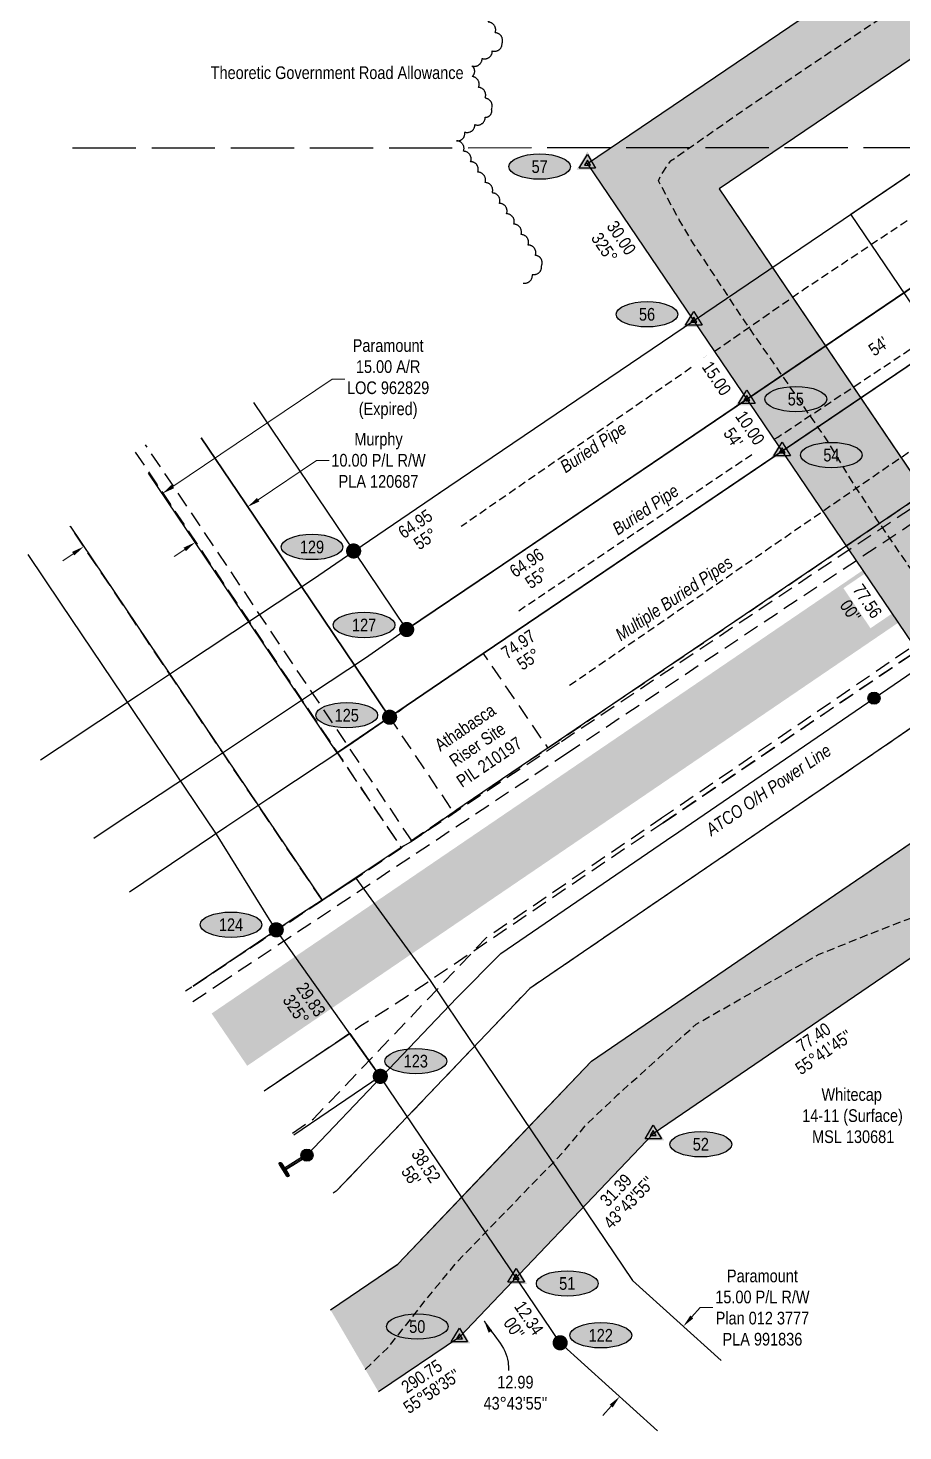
# Model space of a CAD drawing. Extents: x 502021 to 516972, y 6026865 to 6037901.
# Drawn here: x 505280 to 505972, y 6034222 to 6035330 of the extents above; entities that cross this region are included whole.
import ezdxf
from ezdxf.enums import TextEntityAlignment as Align

# ---------------------------------------------------------------- set-up
doc = ezdxf.new("R2010")
doc.units = 0
doc.header["$LTSCALE"] = 5
doc.header["$PDSIZE"] = 0.5
for name, pattern in [('0', [1, 1, 0]), ('foc-ACCESSROAD', [3.75, 2.5, -1.25]), ('foc-FLOWLINE', [3.75, 2.5, -1.25]), ('foc-UNSURVEYED', [12.5, 10, -2.5]), ('UG_PIPE', [1.875, 1.25, -0.625])]:
    doc.linetypes.add(name, pattern=pattern)
doc.layers.get('Defpoints').update_dxf_attribs({"color": 9})
for name, color, linetype in [('AS-PIPE-UG', 44, 'UG_PIPE'), ('AS-PIPE-UG-T', 44, 'Continuous'), ('AS-POWER', 104, 'foc-POWER'), ('AS-POWER-EXISTING-ANC', 72, 'Continuous'), ('AS-POWER-EXISTING-PP', 72, 'Continuous'), ('AS-ROADS', 254, 'Continuous'), ('C-AR', 13, 'foc-ACCESSROAD'), ('C-RW', 13, 'Continuous'), ('C-WS', 13, 'foc-ACCESSROAD'), ('F-AR', 190, 'foc-ACCESSROAD'), ('F-EZE', 190, 'foc-FLOWLINE'), ('F-RW', 190, 'Continuous'), ('F-WS', 190, 'foc-ACCESSROAD'), ('L-BD', 7, 'Continuous'), ('L-MON', 1, 'Continuous'), ('L-ROAD-T', 7, 'Continuous'), ('L-USEC', 7, 'foc-UNSURVEYED'), ('P-ELEVATION', 7, 'Continuous'), ('P-PROPOSED', 10, 'Continuous'), ('P-PROPOSED-H', 21, 'Continuous'), ('P-STATION', 7, 'Continuous'), ('T-BUSH', 110, '0')]:
    doc.layers.add(name, color=color, linetype=linetype)
for name, color, linetype, lineweight in [('C-WS-T', 13, 'Continuous', 9), ('F-AR-T', 190, 'Continuous', 9), ('F-RW-T', 190, 'Continuous', 9)]:
    doc.layers.add(name, color=color, linetype=linetype, lineweight=lineweight)
doc.layers.add('P-POWER BUFFER-T', color=7, linetype='Continuous', true_color=0x007000)
doc.styles.add('80CG', font='ARIALN.TTF', dxfattribs={"height": 10})
doc.styles.add('80L', font='ARIALN.TTF', dxfattribs={"height": 10})
doc.styles.add('foc-LtypeFont', font='ARIALN.TTF', dxfattribs={"height": 7.35})
doc.linetypes.add('foc-POWER', pattern='A,6,-1,["P",foc-LtypeFont,S=0.2,R=0,X=-0.625,Y=-0.75],-1.24,4', length=12.24)
doc.dimstyles.new('Compass 5 000', dxfattribs={"dimscale": 5, "dimtxt": 9, "dimasz": 2, "dimexe": 0.2, "dimexo": 0.0625, "dimgap": 0.5, "dimtad": 0, "dimtih": 1, "dimtoh": 1, "dimzin": 0, "dimdsep": 46, "dimtxsty": '80CG', "dimcen": 0.1, "dimse1": 1, "dimse2": 1, "dimclrd": 256, "dimclrt": 256, "dimaunit": 1, "dimadec": 4, "dimazin": 0, "dimtfac": 0.06, "dimtofl": 0, "dimtmove": 0, "dimatfit": 1, "dimfxl": 0.2, "dimtolj": 1, "dimtzin": 0, "dimlwd": -1, "dimarcsym": 0})

# ---------------------------------------------------------------- blocks, each defined once
blk = doc.blocks.new('*D567')
at = {"layer": 'Defpoints', "color": 0, "linetype": 'Continuous', "transparency": 16777216}
for p in [(505386.4, 6034962.7), (505423.9, 6034907.2), (505361.7, 6034865.3)]:
    blk.add_point(p, dxfattribs=at)
at = {"layer": 'F-AR-T', "transparency": 16777216}
for p, q in [((505394.7, 6034968.3), (505520.5, 6035053.1)), ((505520.5, 6035053.1), (505530.5, 6035053.1)), ((505316, 6034915.2), (505307.7, 6034909.6))]:
    blk.add_line(p, q, dxfattribs=at)
at = {"layer": 'F-AR-T', "linetype": 'Continuous', "transparency": 16777216}
for points in [[(505393.8, 6034969.7), (505395.7, 6034966.9), (505386.4, 6034962.7)], [(505315.1, 6034916.6), (505316.9, 6034913.8), (505324.3, 6034920.8)]]:
    blk.add_solid(points, dxfattribs=at)
at = {"layer": 'F-AR-T', "linetype": 'Continuous', "transparency": 16777216, "insert": (505564.8, 6035053.1), "char_height": 10, "attachment_point": 5, "style": '80CG'}
blk.add_mtext('\\A1;Paramount\\P15.00 A/R\\PLOC 962829\\P(Expired)', dxfattribs=at)
blk = doc.blocks.new('*D723')
at = {"layer": 'Defpoints', "color": 0, "linetype": 'Continuous', "transparency": 16777216}
for p in [(505453.8, 6034952.2), (505465.3, 6034935.2), (505423.9, 6034907.2)]:
    blk.add_point(p, dxfattribs=at)
at = {"layer": 'F-RW-T', "transparency": 16777216}
for p, q in [((505462.1, 6034957.8), (505508.2, 6034988.9)), ((505508.2, 6034988.9), (505518.2, 6034988.9)), ((505404.1, 6034918.6), (505395.8, 6034913))]:
    blk.add_line(p, q, dxfattribs=at)
at = {"layer": 'F-RW-T', "linetype": 'Continuous', "transparency": 16777216}
for points in [[(505461.2, 6034959.2), (505463, 6034956.4), (505453.8, 6034952.2)], [(505403.2, 6034920), (505405, 6034917.2), (505412.4, 6034924.2)]]:
    blk.add_solid(points, dxfattribs=at)
at = {"layer": 'F-RW-T', "linetype": 'Continuous', "transparency": 16777216, "insert": (505557.2, 6034988.9), "char_height": 10, "attachment_point": 5, "style": '80CG', "bg_fill": 3, "box_fill_scale": 1.1, "bg_fill_color": 256, "bg_fill_true_color": 13158600, "bg_fill_transparency": 0}
blk.add_mtext('\\A1;Murphy\\P10.00 P/L R/W\\PPLA 120687', dxfattribs=at)
blk = doc.blocks.new('LABEL_ROAD_THEORETIC')
at = {"layer": 'L-ROAD-T', "style": '80L'}
blk.add_text('Theoretic Government Road Allowance', height=10, dxfattribs=at).set_placement((0, 0), align=Align.MIDDLE_CENTER)
blk = doc.blocks.new('*U442')
h = blk.add_hatch(color=255)
h.dxf.hatch_style = 1
edge = h.paths.add_edge_path()
edge.add_arc((3.61, 2.29), 0.2, -57.642, 122.358, ccw=False)
edge.add_line((3.72, 2.12), (0.28, -0.06))
edge.add_line((0.28, -0.06), (0.06, 0.28))
edge.add_line((0.06, 0.28), (3.5, 2.46))
h = blk.add_hatch(color=255)
h.dxf.hatch_style = 1
edge = h.paths.add_edge_path()
edge.add_arc((-0.59, 0.93), 0.2, 32.358, 212.358, ccw=False)
edge.add_line((-0.42, 1.04), (0.28, -0.06))
edge.add_line((0.28, -0.06), (0.76, -0.82))
edge.add_arc((0.59, -0.93), 0.2, -147.642, 32.358, ccw=False)
edge.add_line((0.42, -1.04), (-0.76, 0.82))
at = {"color": 72, "const_width": 0.1, "flags": 128}
for points in [[(3.61, 2.29), (0, 0)], [(-0.59, 0.93), (0.59, -0.93)]]:
    blk.add_lwpolyline(points, dxfattribs=at)
at = {"color": 255, "flags": 128}
blk.add_lwpolyline([(3.5, 2.46, -1), (3.72, 2.12), (0.28, -0.06), (0.06, 0.28)], format="xyb", close=True, dxfattribs=at)
at = {"color": 255}
blk.add_lwpolyline([(-0.76, 0.82, -1), (-0.42, 1.04), (0.28, -0.06), (0.76, -0.82, -1), (0.42, -1.04)], format="xyb", close=True, dxfattribs=at)
blk = doc.blocks.new('POWERPOLE')
h = blk.add_hatch(color=255)
edge = h.paths.add_edge_path()
edge.add_arc((0, 0), 0.96, 0, 360)
at = {"linetype": 'Continuous'}
for p, q in [((0.68, -0.68), (-0.68, 0.68)), ((-0.68, -0.68), (0.68, 0.68))]:
    blk.add_line(p, q, dxfattribs=at)
blk.add_circle((0, 0), 0.96, dxfattribs=at)
blk = doc.blocks.new('fdia')
at = {"color": 255, "const_width": 1}
blk.add_lwpolyline([(-0.5, 0, 1), (0.5, 0, 1)], format="xyb", close=True, dxfattribs=at)
blk = doc.blocks.new('Fdiaa')
blk.add_blockref('fdia', (0, 0))
blk = doc.blocks.new('fdib')
at = {"color": 1, "const_width": 1.6}
blk.add_lwpolyline([(-0.4, 0, 1), (0.4, 0, 1)], format="xyb", close=True, dxfattribs=at)
at = {"color": 1}
blk.add_circle((0, 0), 0.8, dxfattribs=at)
blk = doc.blocks.new('Fdibb')
blk.add_blockref('fdib', (0, 0))
blk = doc.blocks.new('fdicc')
for name in ['Fdibb', 'Fdiaa']:
    blk.add_blockref(name, (0, 0))
blk = doc.blocks.new('FDI')
blk.add_blockref('fdicc', (0, 0))
blk = doc.blocks.new('TRIA')
blk.add_hatch(color=255).paths.add_polyline_path([(-0.04, 1.52), (-1.47, -0.87), (1.39, -0.87)])
blk = doc.blocks.new('Hybrid_EC')
at = {"color": 251}
for points in [[(-1.3, -0.74), (0, 1.42), (1.3, -0.74)], [(0.47, -0.26), (0, 0.53), (-0.47, -0.26)]]:
    blk.add_lwpolyline(points, close=True, dxfattribs=at)
at = {"layer": 'Defpoints'}
blk.add_circle((0, 0), 0.05, dxfattribs=at)
at = {"xscale": 1.2, "yscale": 1.2, "zscale": 1.2}
blk.add_blockref('TRIA', (0.05, 0.06), dxfattribs=at)
blk = doc.blocks.new('*D937')
at = {"layer": 'Defpoints', "color": 0, "linetype": 'Continuous', "transparency": 16777216}
for p in [(505798, 6034304.9), (505801.3, 6034302), (505751, 6034246.4)]:
    blk.add_point(p, dxfattribs=at)
at = {"layer": 'F-RW-T', "transparency": 16777216}
for p, q in [((505804.7, 6034312.3), (505811.4, 6034319.7)), ((505811.4, 6034319.7), (505821.4, 6034319.7)), ((505741, 6034242), (505734.3, 6034234.5))]:
    blk.add_line(p, q, dxfattribs=at)
at = {"layer": 'F-RW-T', "linetype": 'Continuous', "transparency": 16777216}
for points in [[(505803.5, 6034313.4), (505805.9, 6034311.2), (505798, 6034304.9)], [(505739.8, 6034243.1), (505742.2, 6034240.8), (505747.7, 6034249.4)]]:
    blk.add_solid(points, dxfattribs=at)
at = {"layer": 'F-RW-T', "linetype": 'Continuous', "transparency": 16777216, "insert": (505860.5, 6034319.7), "char_height": 10, "attachment_point": 5, "style": '80CG'}
blk.add_mtext('\\A1;Paramount\\P15.00 P/L R/W\\PPlan 012 3777\\PPLA 991836', dxfattribs=at)
blk = doc.blocks.new('Hybrd Num')
at = {"layer": 'P-ELEVATION'}
h = blk.add_hatch(color=111, dxfattribs=at)
h.dxf.hatch_style = 1
edge = h.paths.add_edge_path()
edge.add_ellipse((0, 0), major_axis=(-24.4, 0), ratio=0.410256, start_angle=0, end_angle=360)
at = {"layer": 'P-ELEVATION', "color": 7, "flags": 128}
blk.add_lwpolyline([(0, 0, 12.5, 0, 0), (-12.4, -6.4, 0, 0, 0)], format="xyseb", dxfattribs=at)
at = {"layer": 'P-ELEVATION', "color": 7}
blk.add_ellipse((0, 0), major_axis=(-24.4, 0), ratio=0.410256, dxfattribs=at)
at = {"color": 0, "style": '80L'}
blk.add_attdef('NUMBER', text='', height=10, dxfattribs=at).set_placement((0, 0), align=Align.MIDDLE_CENTER)
at = {"style": '80L', "flags": 1}
blk.add_attdef('ID', text='', height=10, dxfattribs=at).set_placement((-0.6, -4), align=Align.MIDDLE_CENTER)

msp = doc.modelspace()

# ---------------------------------------------------------------- hatches: boundary and pattern name
at = {"layer": 'P-PROPOSED-H'}
h = msp.add_hatch(color=256, dxfattribs=at)
h.dxf.hatch_style = 1
h.paths.add_polyline_path([(505519.22, 6034318.044), (505572.438, 6034353.992), (505725.458, 6034514.304), (505851.916, 6034600.629), (506051.645, 6034736.973), (505722.217, 6035223.397), (506622.662, 6035833.217), (506747.725, 6036509.985), (506569.35, 6036769.434), (506405.425, 6036910.929), (506235.692, 6037157.807), (506622.755, 6037423.925), (506665.224, 6037362.155), (506339.93, 6037138.505), (506461.72, 6036961.36), (506625.646, 6036819.865), (506827.077, 6036526.88), (506690.673, 6035788.744), (505826.318, 6035203.365), (506155.591, 6034717.169), (505894.179, 6034538.718), (505774.235, 6034456.84), (505621.087, 6034296.395), (505557.145, 6034253.202)])

# ---------------------------------------------------------------- linework, layer by layer
at = {"layer": 'AS-PIPE-UG', "flags": 128}
for points in [[(505546.775, 6034270.932), (505565.054, 6034288.589), (505587.169, 6034316.309), (505595.679, 6034327.279), (505619.509, 6034356.059), (505646.059, 6034383.579), (505703.654, 6034442.969), (505720.784, 6034463.639), (505746.404, 6034487.969), (505808.229, 6034543.629), (505905.209, 6034598.784), (505943.324, 6034614.059), (505980.254, 6034628.394), (506007.444, 6034640.054), (506037.094, 6034650.789), (506082.844, 6034675.934), (506098.404, 6034688.109), (506103.674, 6034696.379), (506104.134, 6034702.099), (506104.984, 6034711.409), (506079.114, 6034753.714), (506039.414, 6034811.899), (505993.564, 6034880.294), (505950.874, 6034942.324), (505932.459, 6034970.369), (505911.839, 6035004.449), (505846.774, 6035098.424), (505806.179, 6035159.819), (505794.804, 6035178.779), (505778.339, 6035209.749), (505780.149, 6035213.809), (505787.779, 6035225.259), (505788.014, 6035225.374), (505845.979, 6035265.849), (505932.494, 6035323.794), (506116.784, 6035447.589), (506359.934, 6035614.359), (506394.959, 6035638.654), (506430.954, 6035663.139), (506466.164, 6035687.749), (506518.109, 6035722.454), (506612.474, 6035789.404), (506623.724, 6035797.144), (506634.879, 6035804.964), (506648.054, 6035816.029), (506656.684, 6035840.959), (506664.304, 6035883.599), (506681.564, 6035980.424), (506724.629, 6036209.834), (506747.189, 6036326.619), (506762.709, 6036414.184), (506769.559, 6036451.399), (506776.824, 6036486.199), (506778.239, 6036502.959), (506777.924, 6036519.069), (506772.114, 6036531.454), (506748.699, 6036565.109), (506719.164, 6036607.779), (506434.614, 6036931.644), (506399.704, 6036962.594), (506371.934, 6036988.374), (506353.104, 6037009.104), (506343.434, 6037025.444), (506335.409, 6037036.224), (506332.264, 6037054.129), (506333.574, 6037061.789), (506355.034, 6037079.844), (506392.384, 6037107.689), (506471.794, 6037152.169), (506549.199, 6037198.029), (506584.709, 6037219.089), (506638.754, 6037251.524), (506712.359, 6037300.859), (506759.549, 6037333.764), (506774.894, 6037345.184), (506829.609, 6037381.974), (506847.239, 6037394.504)], [(506433.544, 6035487.261), (506362.999, 6035440.376), (506304.914, 6035402.131), (506231.829, 6035352.196), (506153.954, 6035299.476), (506071.914, 6035244.001), (505970.804, 6035175.386), (505894.069, 6035124.266), (505833.514, 6035082.331), (505622.517, 6034936.675)], [(505708.154, 6034811.225), (505961.144, 6034985.221), (506036.009, 6035035.771), (506127.484, 6035097.941), (506205.574, 6035150.116), (506294.459, 6035209.636), (506371.404, 6035261.636), (506449.084, 6035314.391)], [(505667.929, 6034870.152), (505872.554, 6035007.226), (506003.029, 6035093.696), (506205.224, 6035232.821)]]:
    msp.add_lwpolyline(points, dxfattribs=at)
at = {"layer": 'AS-POWER', "flags": 128}
for points in [[(505789.435, 6034692.157), (505948.669, 6034801.121), (506388.799, 6035101.836), (506830.819, 6035404.386), (507267.984, 6035703.306)], [(505500.689, 6034440.161), (505619.054, 6034564.256), (505653.789, 6034599.336), (505789.772, 6034692.388)]]:
    msp.add_lwpolyline(points, dxfattribs=at)
at = {"layer": 'AS-ROADS', "const_width": 49.974, "flags": 128}
for points in [[(505753.371, 6034744.987), (506356.414, 6035155.306), (507238.709, 6035751.816)], [(505439.41, 6034531.364), (505753.904, 6034745.35)]]:
    msp.add_lwpolyline(points, dxfattribs=at)
at = {"layer": 'C-AR'}
for points in [[(507469.171, 6035967.59), (507351.467, 6035887.982), (507039.969, 6035677.257), (506055.421, 6035002.315), (505700.305, 6034765.783), (505583.745, 6034688.144), (505373.196, 6035001.139)], [(505410.614, 6034561.427), (505430.809, 6034575.024), (505705.838, 6034757.46), (506061.017, 6034994.034), (507045.595, 6035668.996), (507357.067, 6035879.703), (507474.741, 6035959.291)], [(505364.959, 6034995.439), (505575.452, 6034682.565), (505425.255, 6034583.334), (505404.757, 6034569.533)]]:
    msp.add_lwpolyline(points, dxfattribs=at)
at = {"layer": 'C-RW', "flags": 128}
msp.add_lwpolyline([(505851.916, 6034600.629), (506175.467, 6034821.499), (505930.418, 6035183.333), (506758.684, 6035744.271), (506906.429, 6036543.776), (506681.95, 6036870.283), (506517.836, 6037012.053), (506444.369, 6037118.91), (506707.878, 6037300.077), (506665.41, 6037361.847), (506340.131, 6037138.212), (506461.72, 6036961.36), (506625.646, 6036819.865), (506827.077, 6036526.88), (506690.673, 6035788.744), (505826.318, 6035203.365), (506071.522, 6034841.302), (505809.653, 6034662.54), (505676.681, 6034571.767), (505579.963, 6034470.441), (505523.788, 6034411.59), (505521.404, 6034409.979)], dxfattribs=at)
at = {"layer": 'C-RW', "color": 3, "flags": 128}
msp.add_lwpolyline([(505563.363, 6034347.862), (505572.438, 6034353.992), (505634.186, 6034418.683), (505725.458, 6034514.304), (505851.916, 6034600.629)], dxfattribs=at)
at = {"layer": 'C-WS', "flags": 128}
msp.add_lwpolyline([(505782.22, 6034702.726), (506106.961, 6034922.654), (506106.961, 6034922.654), (506345.006, 6034571.163)], dxfattribs=at)
at = {"layer": 'F-AR', "flags": 128}
for points in [[(505725.869, 6034785.274), (506052.973, 6035006.803), (506212.023, 6035114.518), (506417.81, 6035253.887), (507040.096, 6035675.325), (507040.096, 6035675.325), (507067.646, 6035693.983), (507173.046, 6035765.365), (507234.053, 6035806.682), (507261.061, 6035824.973), (507351.455, 6035887.971), (507458.627, 6035960.455)], [(507515.388, 6035876.531), (507450.577, 6035832.61), (507320.667, 6035744.629), (505782.22, 6034702.726)], [(505375.599, 6034978.783), (505398.134, 6034945.367), (505448.614, 6034870.513), (505493.26, 6034804.31), (505527.852, 6034753.016), (505575.001, 6034683.1), (505539.58, 6034658.654), (505512.631, 6034641.517), (505459.218, 6034720.72), (505435.419, 6034756.011), (505400.835, 6034807.293), (505338.15, 6034900.245), (505313.45, 6034936.872)], [(505410.858, 6034573.633), (505425.245, 6034583.319), (505487.471, 6034625.217), (505512.631, 6034641.517), (505575.001, 6034683.1), (505624.749, 6034716.791), (505699.285, 6034767.27), (505726.553, 6034785.737)], [(505782.598, 6034702.982), (505568.98, 6034558.311), (505543.333, 6034542.253), (505510.231, 6034519.963), (505481.1, 6034500.348), (505466.845, 6034490.75)]]:
    msp.add_lwpolyline(points, dxfattribs=at)
at = {"layer": 'F-EZE', "flags": 128}
for points in [[(505780.017, 6034705.953), (506556.325, 6035236.523), (507207.356, 6035680.203), (507199.975, 6035779.327), (507199.536, 6035785.227), (507191.779, 6035889.405), (507189.661, 6035917.862), (507184.663, 6035985.001), (507186.498, 6035994.716), (507307.972, 6036638.24), (507325.592, 6036659.081), (507344.617, 6036681.585), (507350.82, 6036688.923), (507421.753, 6036740.675)], [(507439.298, 6036716.358), (507371.397, 6036666.818), (507335.972, 6036624.913), (507215.981, 6035989.269), (507214.856, 6035983.302), (507220.147, 6035912.23), (507228.16, 6035804.586), (507228.594, 6035798.764), (507235.933, 6035700.215), (507311.055, 6035751.467), (507316.659, 6035743.255), (507319.269, 6035739.432), (507340.454, 6035708.613), (507232.95, 6035634.141), (505809.882, 6034662.696), (505676.68, 6034571.767), (505523.788, 6034411.59), (505523.788, 6034411.59), (505521.404, 6034409.979)], [(505489.235, 6034457.602), (505505.938, 6034468.885), (505568.426, 6034534.35), (505642.536, 6034611.991), (505642.536, 6034611.991), (505780.406, 6034706.219)]]:
    msp.add_lwpolyline(points, dxfattribs=at)
at = {"layer": 'F-RW'}
for points in [[(506503.826, 6037596.459), (507134.671, 6036678.856), (506959.548, 6035731.198), (506959.548, 6035731.198), (506872.036, 6035670.148), (505674.851, 6034860.011)], [(505647.993, 6034901.736), (506826.695, 6035699.797), (506914.246, 6035761.057), (507065.119, 6036577.621), (506703.477, 6037103.777), (506409.201, 6037531.499)], [(505604.715, 6034962.753), (506758.684, 6035744.271), (506906.429, 6036543.776), (506682.044, 6036870.091), (506900.264, 6037019.976), (506942.704, 6036958.186), (506848.237, 6036893.313), (506786.325, 6036850.773), (506985.839, 6036560.691), (506826.695, 6035699.797), (506324.304, 6035359.961), (505646.881, 6034900.983)], [(505674.848, 6034860.015), (506352.189, 6035318.486), (506872.036, 6035670.148), (506959.548, 6035731.198), (506959.548, 6035731.198), (507134.671, 6036678.856), (507206.859, 6036574.006), (507040.784, 6035675.792), (506417.81, 6035253.887), (506417.81, 6035253.887), (505725.869, 6034785.274)], [(505458.464, 6035034.666), (505537.609, 6034917.306), (505579.434, 6034855.286), (505647.993, 6034901.736)], [(505417.031, 6035006.725), (505451.729, 6034955.273), (505565.994, 6034786.081), (505524.572, 6034757.878), (505375.599, 6034978.783)], [(505675.811, 6034860.66), (505639.939, 6034836.386), (505565.994, 6034786.081), (505565.994, 6034786.081), (505451.729, 6034955.273), (505417.031, 6035006.725)], [(505290.157, 6034752.321), (505304.959, 6034762.148), (505367.504, 6034803.669), (505400.772, 6034825.758), (505463.266, 6034867.251), (505504.918, 6034894.911), (505537.609, 6034917.306), (505606.055, 6034963.66)], [(505313.45, 6034936.872), (505340.049, 6034897.429), (505462.424, 6034715.967), (505512.631, 6034641.517), (505539.378, 6034658.821), (505598.017, 6034577.976), (505620.74, 6034544.322), (505620.74, 6034544.322), (505757.868, 6034341.223), (505827.896, 6034277.842)], [(505777.627, 6034222.301), (505700.709, 6034291.921), (505558.614, 6034502.376), (505558.614, 6034502.376), (505558.614, 6034502.376), (505558.614, 6034502.376), (505476.416, 6034618.081), (505471.004, 6034626.169), (505429.278, 6034693.614), (505306.122, 6034876.235), (505280.304, 6034914.519)], [(505647.993, 6034901.736), (505579.434, 6034855.286), (505546.794, 6034832.666), (505505.138, 6034805.003), (505442.641, 6034763.509), (505409.382, 6034741.427), (505346.829, 6034699.899), (505332.15, 6034690.154)], [(505360.482, 6034648.211), (505437.421, 6034700.012), (505470.555, 6034722.015), (505533.052, 6034763.508), (505565.994, 6034786.081), (505639.939, 6034836.386), (505675.809, 6034860.664)], [(505726.553, 6034785.737), (505699.285, 6034767.27), (505624.749, 6034716.791), (505583.745, 6034688.144), (505575.001, 6034683.1), (505512.631, 6034641.517), (505487.471, 6034625.217), (505425.245, 6034583.319), (505410.858, 6034573.633)], [(505466.786, 6034490.836), (505470.887, 6034493.597), (505500.018, 6034513.212), (505534.507, 6034536.31), (505558.614, 6034502.376), (505517.289, 6034474.281), (505517.289, 6034474.281), (505490.308, 6034456.014)]]:
    msp.add_lwpolyline(points, dxfattribs=at)
at = {"layer": 'F-WS', "flags": 128}
msp.add_lwpolyline([(505690.972, 6034761.64), (505616.436, 6034711.161), (505566.395, 6034785.542), (505577.315, 6034793.808), (505639.894, 6034836.381), (505690.972, 6034761.64)], close=True, dxfattribs=at)
at = {"layer": 'L-USEC'}
msp.add_line((505315.486, 6035235.65), (506191.904, 6035236.289), dxfattribs=at)
at = {"layer": 'P-POWER BUFFER-T', "linetype": 'ByBlock'}
for p, q in [((505948.169, 6034801.121), (505949.169, 6034801.121)), ((505948.669, 6034800.621), (505948.669, 6034801.62))]:
    msp.add_line(p, q, dxfattribs=at)
at = {"layer": 'P-PROPOSED', "flags": 128}
msp.add_lwpolyline([(505519.22, 6034318.044), (505572.438, 6034353.992), (505725.458, 6034514.304), (505851.916, 6034600.629), (506051.645, 6034736.973), (505722.217, 6035223.397), (506622.662, 6035833.217), (506747.725, 6036509.985), (506569.35, 6036769.434), (506405.425, 6036910.929), (506235.692, 6037157.807), (506622.755, 6037423.925), (506665.224, 6037362.155), (506339.93, 6037138.505), (506461.72, 6036961.36), (506625.646, 6036819.865), (506827.077, 6036526.88), (506690.673, 6035788.744), (505826.318, 6035203.365), (506155.591, 6034717.169), (505894.179, 6034538.718), (505774.235, 6034456.84), (505621.087, 6034296.395), (505557.145, 6034253.202)], dxfattribs=at)
at = {"layer": 'T-BUSH', "flags": 128}
msp.add_lwpolyline([(505671.409, 6035128.963, 0.52056705), (505678.703, 6035135.795, 0.52056705), (505685.998, 6035142.628, 0.52056705), (505681.103, 6035150.769, 0.52056705), (505675.425, 6035158.993, 0.52056705), (505669.746, 6035167.218, 0.52056705), (505664.067, 6035175.443, 0.52056705), (505658.388, 6035183.668, 0.52056705), (505652.709, 6035191.892, 0.52056705), (505647.03, 6035200.117, 0.52056705), (505641.352, 6035208.342, 0.52056705), (505635.673, 6035216.566, 0.52056705), (505629.994, 6035224.791, 0.52056705), (505624.315, 6035233.016, 0.52056705), (505618.826, 6035241.339, 0.52056705), (505625.258, 6035248.226, 0.52056705), (505633.371, 6035254.062, 0.52056705), (505641.485, 6035259.898, 0.52056705), (505646.495, 6035266.375, 0.52056705), (505641.355, 6035274.947, 0.52056705), (505636.214, 6035283.518, 0.52056705), (505631.074, 6035292.09, 0.52056705), (505630.987, 6035300.423, 0.52056705), (505639.043, 6035306.338, 0.52056705), (505647.099, 6035312.254, 0.52056705), (505654.79, 6035318.236, 0.52056705), (505649.364, 6035326.63, 0.52056705), (505643.938, 6035335.023, 0.52056705), (505638.512, 6035343.417, 0.52056705), (505633.086, 6035351.81, 0.52056705), (505627.659, 6035360.204, 0.52056705), (505622.233, 6035368.597, 0.52056705), (505616.807, 6035376.991, 0.52056705), (505611.381, 6035385.384, 0.52056705), (505605.955, 6035393.778, 0.52056705), (505600.529, 6035402.171, 0.52056705), (505595.102, 6035410.565, 0.52056705), (505589.676, 6035418.958, 0.52056705), (505584.25, 6035427.352, 0.52056705), (505578.824, 6035435.745, 0.52056705), (505573.398, 6035444.139, 0.52056705), (505567.971, 6035452.532, 0.52056705), (505562.545, 6035460.926, 0.52056705), (505557.119, 6035469.319, 0.52056705), (505551.693, 6035477.713, 0.52056705), (505546.267, 6035486.107, 0.52056705), (505540.841, 6035494.5, 0.52056705), (505535.414, 6035502.894, 0.52056705), (505529.988, 6035511.287, 0.52056705), (505524.562, 6035519.681, 0.52056705), (505519.136, 6035528.074, 0.52056705), (505513.71, 6035536.468, 0.52056705), (505508.283, 6035544.861, 0.52056705), (505502.857, 6035553.255, 0.52056705), (505497.431, 6035561.648, 0.52056705), (505492.005, 6035570.042, 0.52056705), (505486.579, 6035578.435, 0.52056705), (505481.152, 6035586.829, 0.52056705), (505475.726, 6035595.222, 0.52056705), (505470.741, 6035603.795, 0.52056705), (505478.234, 6035609.691, 0.52056705), (505487.005, 6035614.482, 0.52056705), (505495.776, 6035619.274, 0.52056705), (505504.548, 6035624.065, 0.52056705), (505513.319, 6035628.856, 0.52056705), (505522.091, 6035633.648, 0.52056705), (505531.104, 6035636.846, 0.52056705), (505537.073, 6035628.865, 0.52056705), (505542.868, 6035620.722, 0.52056705), (505548.663, 6035612.579, 0.52056705), (505554.458, 6035604.435, 0.52056705), (505560.253, 6035596.292, 0.52056705), (505566.048, 6035588.149, 0.52056705), (505571.843, 6035580.006, 0.52056705), (505577.638, 6035571.862, 0.52056705), (505583.433, 6035563.719, 0.52056705), (505589.228, 6035555.576, 0.52056705), (505595.023, 6035547.433, 0.52056705), (505600.818, 6035539.289, 0.52056705), (505606.613, 6035531.146, 0.52056705), (505612.408, 6035523.003, 0.52056705), (505618.203, 6035514.86, 0.52056705), (505623.998, 6035506.716, 0.52056705), (505629.793, 6035498.573, 0.52056705), (505635.588, 6035490.43, 0.52056705), (505641.383, 6035482.287, 0.52056705), (505647.178, 6035474.143, 0.52056705), (505652.973, 6035466, 0.52056705), (505658.768, 6035457.857, 0.52056705), (505664.563, 6035449.714, 0.52056705), (505670.358, 6035441.57, 0.52056705), (505676.153, 6035433.427, 0.52056705), (505681.948, 6035425.284, 0.52056705), (505687.743, 6035417.141, 0.52056705), (505693.599, 6035409.378, 0.52056705), (505701.666, 6035415.279, 0.52056705), (505709.733, 6035421.18, 0.52056705), (505717.8, 6035427.081, 0.52056705), (505725.866, 6035432.981, 0.52056705), (505733.933, 6035438.882, 0.52056705), (505742, 6035444.783, 0.52056705), (505750.067, 6035450.684, 0.52056705), (505758.134, 6035456.585, 0.52056705), (505766.201, 6035462.486, 0.52056705), (505774.267, 6035468.387, 0.52056705), (505782.334, 6035474.288, 0.52056705), (505790.401, 6035480.189, 0.52056705), (505798.468, 6035486.09, 0.52056705), (505806.535, 6035491.991, 0.52056705), (505814.601, 6035497.892, 0.52056705), (505822.668, 6035503.793, 0.52056705), (505830.735, 6035509.694, 0.52056705), (505838.802, 6035515.595, 0.52056705), (505846.869, 6035521.496, 0.52056705), (505854.936, 6035527.397, 0.52056705), (505863.002, 6035533.297, 0.52056705), (505871.069, 6035539.198, 0.52056705), (505879.136, 6035545.099, 0.52056705), (505887.203, 6035551, 0.52056705), (505895.27, 6035556.901, 0.52056705), (505903.336, 6035562.802, 0.52056705), (505911.403, 6035568.703, 0.52056705), (505919.47, 6035574.604, 0.52056705), (505927.537, 6035580.505, 0.52056705), (505935.604, 6035586.406, 0.52056705), (505943.671, 6035592.307, 0.52056705), (505951.812, 6035598.079, 0.52056705), (505958.801, 6035591.94, 0.52056705), (505964.635, 6035583.825, 0.52056705), (505970.468, 6035575.709, 0.52056705), (505976.302, 6035567.593, 0.52056705), (505982.135, 6035559.478, 0.52056705), (505987.969, 6035551.362, 0.52056705), (505993.803, 6035543.246, 0.52056705), (505999.636, 6035535.131, 0.52056705), (506005.47, 6035527.015, 0.52056705), (506011.963, 6035521.217, 0.52056705), (506021.196, 6035525.046, 0.52056705), (506030.428, 6035528.874, 0.52056705), (506039.661, 6035532.702, 0.52056705), (506048.893, 6035536.531, 0.52056705), (506058.126, 6035540.359, 0.52056705), (506067.358, 6035544.187, 0.52056705), (506076.591, 6035548.015, 0.52056705), (506085.823, 6035551.844, 0.52056705), (506095.056, 6035555.672, 0.52056705), (506104.288, 6035559.5, 0.52056705), (506113.521, 6035563.328, 0.52056705), (506122.753, 6035567.157, 0.52056705), (506131.986, 6035570.985, 0.52056705), (506141.218, 6035574.813, 0.52056705), (506150.451, 6035578.642, 0.52056705), (506159.683, 6035582.47, 0.52056705), (506168.916, 6035586.298, 0.52056705), (506178.258, 6035589.509, 0.52056705), (506184.132, 6035581.639, 0.52056705), (506189.425, 6035573.161, 0.52056705), (506197.28, 6035578.272, 0.52056705), (506205.296, 6035584.241, 0.52056705), (506213.313, 6035590.21, 0.52056705), (506221.33, 6035596.179, 0.52056705), (506229.346, 6035602.148, 0.52056705), (506237.363, 6035608.117, 0.52056705), (506245.38, 6035614.086, 0.52056705), (506253.396, 6035620.055, 0.52056705), (506261.413, 6035626.024, 0.52056705), (506269.43, 6035631.992, 0.52056705), (506277.447, 6035637.961, 0.52056705), (506285.463, 6035643.93, 0.52056705), (506293.48, 6035649.899, 0.52056705), (506301.497, 6035655.868, 0.52056705), (506309.513, 6035661.837, 0.52056705), (506317.53, 6035667.806, 0.52056705), (506325.547, 6035673.775, 0.52056705), (506333.563, 6035679.743, 0.52056705), (506341.58, 6035685.712, 0.52056705), (506349.597, 6035691.681, 0.52056705), (506357.613, 6035697.65, 0.52056705), (506365.63, 6035703.619, 0.52056705), (506373.647, 6035709.588, 0.52056705), (506381.663, 6035715.557, 0.52056705), (506389.68, 6035721.526, 0.52056705), (506397.697, 6035727.494, 0.52056705), (506405.713, 6035733.463, 0.52056705), (506413.73, 6035739.432, 0.52056705), (506421.747, 6035745.401, 0.52056705), (506429.763, 6035751.37, 0.52056705), (506437.78, 6035757.339, 0.52056705), (506445.797, 6035763.308, 0.52056705), (506453.813, 6035769.277, 0.52056705), (506461.83, 6035775.245, 0.52056705), (506469.847, 6035781.214, 0.52056705), (506477.864, 6035787.183, 0.52056705), (506485.88, 6035793.152, 0.52056705), (506493.897, 6035799.121, 0.52056705), (506501.297, 6035805.225, 0.52056705), (506496.503, 6035813.994, 0.52056705), (506491.709, 6035822.764, 0.52056705), (506486.915, 6035831.534, 0.52056705), (506490.938, 6035840.115, 0.52056705), (506496.749, 6035848.246, 0.52056705), (506502.561, 6035856.378, 0.52056705), (506508.372, 6035864.509, 0.52056705), (506514.184, 6035872.641, 0.52056705), (506519.995, 6035880.772, 0.52056705), (506525.807, 6035888.904, 0.52056705), (506531.618, 6035897.035, 0.52056705), (506537.43, 6035905.167, 0.52056705), (506543.241, 6035913.298, 0.52056705), (506549.053, 6035921.43, 0.52056705), (506554.864, 6035929.561, 0.52056705), (506560.676, 6035937.693, 0.52056705), (506566.487, 6035945.824, 0.52056705), (506572.312, 6035953.945, 0.52056705), (506581.482, 6035957.796, 0.52056705), (506590.824, 6035961.348, 0.52056705), (506600.166, 6035964.901, 0.52056705), (506609.509, 6035968.453, 0.52056705), (506618.851, 6035972.005, 0.52056705), (506625.971, 6035977.361, 0.52056705), (506627.524, 6035987.234, 0.52056705), (506629.078, 6035997.107, 0.52056705), (506630.632, 6036006.98, 0.52056705), (506632.185, 6036016.854, 0.52056705), (506633.739, 6036026.727, 0.52056705), (506635.293, 6036036.6, 0.52056705), (506636.846, 6036046.473, 0.52056705), (506638.4, 6036056.347, 0.52056705), (506639.954, 6036066.22, 0.52056705), (506641.507, 6036076.093, 0.52056705), (506643.061, 6036085.966, 0.52056705), (506644.615, 6036095.84, 0.52056705), (506646.168, 6036105.713, 0.52056705), (506647.722, 6036115.586, 0.52056705), (506649.276, 6036125.459, 0.52056705), (506650.829, 6036135.332, 0.52056705), (506652.383, 6036145.206, 0.52056705), (506653.936, 6036155.079, 0.52056705), (506655.49, 6036164.952, 0.52056705), (506657.044, 6036174.825, 0.52056705), (506658.597, 6036184.699, 0.52056705), (506660.151, 6036194.572, 0.52056705), (506661.705, 6036204.445, 0.52056705), (506663.258, 6036214.318, 0.52056705), (506664.812, 6036224.192, 0.52056705), (506666.366, 6036234.065, 0.52056705), (506667.919, 6036243.938, 0.52056705), (506669.473, 6036253.811, 0.52056705), (506671.027, 6036263.685, 0.52056705), (506672.58, 6036273.558, 0.52056705), (506674.134, 6036283.431, 0.52056705), (506669.467, 6036290.737, 0.52056705), (506662.824, 6036297.637, 0.52056705), (506661.45, 6036307.537, 0.52056705), (506660.077, 6036317.436, 0.52056705), (506658.703, 6036327.336, 0.52056705), (506657.329, 6036337.236, 0.52056705), (506655.956, 6036347.136, 0.52056705), (506654.582, 6036357.036, 0.52056705), (506653.208, 6036366.936, 0.52056705), (506651.834, 6036376.836, 0.52056705), (506650.461, 6036386.736, 0.52056705), (506649.087, 6036396.636, 0.52056705), (506647.713, 6036406.535, 0.52056705), (506646.34, 6036416.435, 0.52056705), (506644.966, 6036426.335, 0.52056705), (506643.592, 6036436.235, 0.52056705), (506642.219, 6036446.135, 0.52056705), (506640.845, 6036456.035, 0.52056705), (506639.471, 6036465.935, 0.52056705), (506638.098, 6036475.835, 0.52056705), (506636.724, 6036485.734, 0.52056705), (506635.35, 6036495.634, 0.52056705), (506633.977, 6036505.534, 0.52056705), (506632.603, 6036515.434, 0.52056705), (506631.229, 6036525.334, 0.52056705), (506629.856, 6036535.234, 0.52056705), (506628.482, 6036545.134, 0.52056705), (506627.108, 6036555.034, 0.52056705), (506625.734, 6036564.934, 0.52056705), (506630.864, 6036572.031, 0.52056705), (506639.643, 6036576.809, 0.52056705), (506648.422, 6036581.587, 0.52056705), (506657.2, 6036586.365, 0.52056705), (506651.997, 6036592.622, 0.52056705), (506644.413, 6036599.131, 0.52056705), (506636.829, 6036605.641, 0.52056705), (506629.244, 6036612.15, 0.52056705), (506621.66, 6036618.66, 0.52056705), (506614.076, 6036625.169, 0.52056705), (506606.491, 6036631.679, 0.52056705), (506598.907, 6036638.188, 0.52056705), (506591.323, 6036644.698, 0.52056705), (506583.738, 6036651.207, 0.52056705), (506576.154, 6036657.717, 0.52056705), (506568.57, 6036664.226, 0.52056705), (506560.986, 6036670.735, 0.52056705), (506553.401, 6036677.245, 0.52056705), (506545.817, 6036683.754, 0.52056705), (506538.233, 6036690.264, 0.52056705), (506530.648, 6036696.773, 0.52056705), (506523.064, 6036703.283, 0.52056705), (506515.48, 6036709.792, 0.52056705), (506507.895, 6036716.302, 0.52056705), (506500.311, 6036722.811, 0.52056705), (506492.727, 6036729.321, 0.52056705), (506485.142, 6036735.83, 0.52056705), (506477.558, 6036742.339, 0.52056705), (506469.974, 6036748.849, 0.52056705), (506462.39, 6036755.358, 0.52056705), (506454.805, 6036761.868, 0.52056705), (506447.221, 6036768.377, 0.52056705), (506439.637, 6036774.887, 0.52056705), (506432.052, 6036781.396, 0.52056705), (506424.468, 6036787.906, 0.52056705), (506416.884, 6036794.415, 0.52056705), (506409.299, 6036800.924, 0.52056705), (506401.715, 6036807.434, 0.52056705), (506394.131, 6036813.943, 0.52056705), (506386.546, 6036820.453, 0.52056705), (506379.663, 6036827.596, 0.52056705), (506374.025, 6036835.849, 0.52056705), (506368.387, 6036844.101, 0.52056705), (506362.749, 6036852.354, 0.52056705), (506357.112, 6036860.607, 0.52056705), (506351.474, 6036868.86, 0.52056705), (506345.836, 6036877.113, 0.52056705), (506340.198, 6036885.366, 0.52056705), (506334.561, 6036893.619, 0.52056705), (506328.923, 6036901.872, 0.52056705), (506320.828, 6036903.921, 0.52056705), (506311.067, 6036901.769, 0.52056705), (506301.307, 6036899.616, 0.52056705), (506291.547, 6036897.464, 0.52056705), (506281.787, 6036895.311, 0.52056705), (506272.027, 6036893.158, 0.52056705), (506262.267, 6036891.006, 0.52056705), (506252.506, 6036888.853, 0.52056705), (506242.746, 6036886.7, 0.52056705), (506232.986, 6036884.548, 0.52056705), (506223.226, 6036882.395, 0.52056705), (506213.466, 6036880.243, 0.52056705), (506203.706, 6036878.09, 0.52056705), (506193.945, 6036875.937, 0.52056705), (506184.185, 6036873.785, 0.52056705), (506174.425, 6036871.632, 0.52056705), (506164.665, 6036869.479, 0.52056705), (506154.905, 6036867.327, 0.52056705), (506145.145, 6036865.174, 0.52056705), (506135.384, 6036863.022, 0.52056705), (506125.624, 6036860.869, 0.52056705), (506115.864, 6036858.716, 0.52056705), (506106.104, 6036856.564, 0.52056705), (506096.344, 6036854.411, 0.52056705), (506086.584, 6036852.258, 0.52056705), (506076.823, 6036850.106, 0.52056705), (506067.063, 6036847.953, 0.52056705), (506057.664, 6036848.621, 0.52056705), (506049.14, 6036853.84, 0.52056705), (506040.616, 6036859.059, 0.52056705), (506032.092, 6036864.278, 0.52056705), (506023.568, 6036869.497, 0.52056705), (506015.045, 6036874.717, 0.52056705), (506006.521, 6036879.936, 0.52056705), (505997.997, 6036885.155, 0.52056705), (505988.843, 6036885.276, 0.52056705), (505979.304, 6036882.29, 0.52056705), (505969.766, 6036879.305, 0.52056705), (505960.227, 6036876.319, 0.52056705), (505950.689, 6036873.334, 0.52056705), (505941.151, 6036870.349, 0.52056705), (505931.612, 6036867.363, 0.52056705), (505922.074, 6036864.378, 0.52056705), (505912.535, 6036861.392, 0.52056705), (505902.997, 6036858.407, 0.52056705), (505893.458, 6036855.421, 0.52056705), (505883.92, 6036852.436, 0.52056705), (505874.382, 6036849.45, 0.52056705), (505864.843, 6036846.465, 0.52056705), (505855.305, 6036843.48, 0.52056705), (505845.766, 6036840.494, 0.52056705), (505836.228, 6036837.509, 0.52056705), (505826.689, 6036834.523, 0.52056705), (505817.151, 6036831.538, 0.52056705), (505807.612, 6036828.552, 0.52056705), (505797.89, 6036826.281, 0.52056705), (505788.094, 6036824.299, 0.52056705), (505778.298, 6036822.317, 0.52056705), (505768.501, 6036820.336, 0.52056705), (505758.705, 6036818.354, 0.52056705), (505750.054, 6036819.918, 0.52056705), (505745.713, 6036828.921, 0.52056705), (505741.372, 6036837.923, 0.52056705), (505743.268, 6036845.776, 0.52056705), (505752.086, 6036850.481, 0.52056705), (505760.905, 6036855.185, 0.52056705), (505769.723, 6036859.89, 0.52056705), (505778.541, 6036864.594, 0.52056705), (505787.359, 6036869.299, 0.52056705), (505796.178, 6036874.004, 0.52056705), (505804.996, 6036878.708, 0.52056705), (505813.814, 6036883.413, 0.52056705), (505822.633, 6036888.117, 0.52056705), (505831.451, 6036892.822, 0.52056705), (505840.269, 6036897.526, 0.52056705), (505849.087, 6036902.231, 0.52056705), (505857.906, 6036906.935, 0.52056705), (505866.724, 6036911.64, 0.52056705), (505875.542, 6036916.344, 0.52056705), (505884.36, 6036921.049, 0.52056705), (505893.179, 6036925.754, 0.52056705), (505901.997, 6036930.458, 0.52056705), (505910.815, 6036935.163, 0.52056705), (505919.634, 6036939.867, 0.52056705), (505928.452, 6036944.572, 0.52056705), (505937.27, 6036949.276, 0.52056705), (505945.9, 6036954.286, 0.52056705), (505954.055, 6036960.065, 0.52056705), (505962.209, 6036965.844, 0.52056705), (505970.364, 6036971.623, 0.52056705), (505978.519, 6036977.402, 0.52056705), (505986.673, 6036983.181, 0.52056705), (505994.828, 6036988.96, 0.52056705), (506002.983, 6036994.739, 0.52056705), (506011.137, 6037000.518, 0.52056705), (506019.292, 6037006.296, 0.52056705), (506027.446, 6037012.075, 0.52056705), (506035.601, 6037017.854, 0.52056705), (506043.756, 6037023.633, 0.52056705), (506051.91, 6037029.412, 0.52056705), (506060.065, 6037035.191, 0.52056705), (506068.22, 6037040.97, 0.52056705), (506076.374, 6037046.749, 0.52056705), (506084.529, 6037052.528, 0.52056705), (506092.684, 6037058.307, 0.52056705), (506100.838, 6037064.086, 0.52056705), (506108.993, 6037069.865, 0.52056705), (506117.148, 6037075.644, 0.52056705), (506125.302, 6037081.423, 0.52056705), (506133.457, 6037087.202, 0.52056705), (506141.612, 6037092.981, 0.52056705), (506149.766, 6037098.76, 0.52056705), (506157.921, 6037104.539, 0.52056705), (506166.075, 6037110.318, 0.52056705), (506169.054, 6037117.426, 0.52056705), (506164.694, 6037126.419, 0.52056705), (506160.334, 6037135.413, 0.52056705), (506155.973, 6037144.406, 0.52056705), (506151.613, 6037153.4, 0.52056705), (506147.252, 6037162.393, 0.52056705), (506142.892, 6037171.386, 0.52056705), (506139.574, 6037180.558, 0.52056705), (506147.394, 6037186.662, 0.52056705), (506155.546, 6037192.445, 0.52056705), (506163.698, 6037198.228, 0.52056705), (506171.076, 6037204.628, 0.52056705), (506174.907, 6037213.859, 0.52056705), (506178.738, 6037223.09, 0.52056705), (506182.57, 6037232.322, 0.52056705), (506186.401, 6037241.553, 0.52056705), (506190.232, 6037250.784, 0.52056705), (506194.063, 6037260.015, 0.52056705), (506197.894, 6037269.247, 0.52056705), (506201.725, 6037278.478, 0.52056705), (506205.66, 6037287.654, 0.52056705), (506213.279, 6037294.118, 0.52056705), (506220.938, 6037300.539, 0.52056705), (506228.598, 6037306.96, 0.52056705), (506236.257, 6037313.381, 0.52056705), (506243.916, 6037319.802, 0.52056705), (506251.576, 6037326.222, 0.52056705), (506259.235, 6037332.643, 0.52056705), (506266.895, 6037339.064, 0.52056705), (506274.554, 6037345.485, 0.52056705), (506282.214, 6037351.906, 0.52056705), (506281.38, 6037360.148, 0.52056705), (506278.675, 6037365.738, 0.52056705)], format="xyb", dxfattribs=at)

# ---------------------------------------------------------------- block references
at = {"xscale": 0.99947322, "yscale": 0.99947322, "zscale": 0.99947322}
msp.add_blockref('LABEL_ROAD_THEORETIC', (505524.489, 6035295.105), dxfattribs=at)
at = {"layer": 'AS-POWER-EXISTING-ANC', "linetype": 'Continuous', "xscale": 4.997366099999893, "yscale": 4.997366099999893, "zscale": 4.997366099999893}
msp.add_blockref('*U442', (505482.649, 6034428.731), dxfattribs=at)
at = {"layer": 'AS-POWER-EXISTING-PP'}
for p, xscale, yscale, zscale in [((505948.669, 6034801.121), 4.997366099999875, 4.997366099999875, 4.997366099999875), ((505500.689, 6034440.161), 4.997366099999893, 4.997366099999893, 25.00000000000016)]:
    msp.add_blockref('POWERPOLE', p, dxfattribs=dict(at, xscale=xscale, yscale=yscale, zscale=zscale))
at = {"layer": 'L-MON', "xscale": 4.995452108783567, "yscale": 4.995452108783567, "zscale": 4.995452108783567}
for p in [(505722.217, 6035223.397), (505806.285, 6035099.265), (505774.235, 6034456.84), (505665.953, 6034343.398), (505621.087, 6034296.395)]:
    msp.add_blockref('Hybrid_EC', p, dxfattribs=at)
at = {"layer": 'L-MON', "color": 6, "xscale": 4.997366099999893, "yscale": 4.997366099999893, "zscale": 4.997366099999893}
for p in [(505579.444, 6034855.321), (505565.959, 6034786.006), (505476.416, 6034618.081), (505558.614, 6034502.376), (505700.709, 6034291.921)]:
    msp.add_blockref('FDI', p, dxfattribs=at)
at = {"layer": 'P-STATION', "color": 1}
for p, values in [((505684.513, 6035220.902), {'NUMBER': '57'}), ((505769.352, 6035104.25), {'NUMBER': '56'}), ((505915.011, 6034993.092), {'NUMBER': '54'}), ((505545.801, 6034858.865), {'NUMBER': '127'}), ((505532.098, 6034787.597), {'NUMBER': '125'}), ((505440.698, 6034622.148), {'NUMBER': '124'}), ((505586.666, 6034514.389), {'NUMBER': '123'}), ((505811.861, 6034448.726), {'NUMBER': '52'}), ((505706.303, 6034338.786), {'NUMBER': '51'}), ((505587.818, 6034304.739), {'NUMBER': '50'}), ((505732.804, 6034297.826), {'NUMBER': '122'})]:
    msp.add_blockref('Hybrd Num', p, dxfattribs=at).add_auto_attribs(values)

# ---------------------------------------------------------------- texts
at = {"layer": 'AS-PIPE-UG-T', "char_height": 9.99473, "attachment_point": 1, "rotation": 33.820584, "style": '80L'}
for s, width, insert in [('{\\fArial Narrow|b0|i1|c0|p34;Buried Pipe}', 59.03588, (505699.464, 6034986.827)), ('\\pt79.958;{\\fArial Narrow|b0|i1|c0|p34;Buried Pipe}', 59.03588, (505740.752, 6034937.684)), ('{\\fArial Narrow|b0|i1|c0|p34;Multiple Buried Pipes}', 112.82528, (505743.118, 6034854.115))]:
    msp.add_mtext_dynamic_manual_height_columns(s, width=width, gutter_width=50, heights=[0], dxfattribs=dict(at, insert=insert))
at = {"layer": 'AS-POWER', "insert": (505814.675, 6034700.151), "char_height": 9.99473, "attachment_point": 1, "rotation": 34.342503, "style": '80L'}
msp.add_mtext_dynamic_manual_height_columns('\\pt199.89;{\\fArial Narrow|b0|i1|c0|p34;ATCO O/H Power Line}', width=115.67981, gutter_width=50, heights=[0], dxfattribs=at)
at = {"layer": 'C-WS-T', "insert": (505891.223, 6034493.034), "char_height": 9.99473, "attachment_point": 1, "style": '80L'}
msp.add_mtext_dynamic_manual_height_columns('\\pi15.946;Whitecap\\P\\pi0.68437;14-11 (Surface)\\P\\pi8.5179;MSL 130681', width=78.99495, gutter_width=50, heights=[0], dxfattribs=at)
at = {"layer": 'L-BD', "linetype": 'Continuous', "style": '80L'}
for s, rotation, p in [('325°', 304.1076, (505735.765, 6035156.995)), ("54'", 34.1104, (505952.197, 6035079.031)), ("54'", 304.1076, (505837.415, 6035006.902)), ('64.95', 34.0987, (505586.215, 6034938.762)), ('55°', 34.0987, (505594.2, 6034926.969)), ('64.96', 34.1149, (505674.236, 6034908.04)), ('55°', 34.1149, (505682.223, 6034896.249)), ("00''", 304.1076, (505930.094, 6034870.054)), ('74.97', 34.2682, (505667.65, 6034843.695)), ('55°', 34.2682, (505675.67, 6034831.925)), ('31.39', 46.332981, (505744.693, 6034412.539)), ("43°43'55''", 46.332981, (505754.996, 6034402.705)), ('290.75', 34.0385, (505591.335, 6034265.503)), ("55°58'35''", 34.0385, (505599.307, 6034253.701))]:
    msp.add_text(s, height=9.9947, rotation=rotation, dxfattribs=at).set_placement(p, align=Align.MIDDLE)
at = {"layer": 'L-BD', "color": 4, "style": '80L'}
for s, p in [('325°', (505492.059, 6034555.145)), ('29.83', (505503.862, 6034563.116)), ('38.52', (505594.788, 6034431.83)), ("58'", (505582.985, 6034423.858)), ('12.34', (505676.027, 6034311.508)), ('00"', (505664.224, 6034303.537))]:
    msp.add_text(s, height=9.9947, rotation=304.033749, dxfattribs=at).set_placement(p, align=Align.MIDDLE_CENTER)
at = {"layer": 'L-BD', "insert": (505665.351, 6034265.823), "char_height": 9.99473, "width": 49.90998, "attachment_point": 2, "style": '80L'}
msp.add_mtext("12.99 43°43'55''", dxfattribs=at)

# ---------------------------------------------------------------- dimensions: what is measured, and where the dimension line sits
at = {"layer": 'F-AR-T', "color": 5, "linetype": 'Continuous'}
dim = msp.add_linear_dim(base=(505386.428, 6034962.726), p1=(505361.721, 6034865.294), p2=(505423.869, 6034907.205), angle=33.994909, text='Paramount\\P15.00 A/R\\PLOC 962829\\P(Expired)', dimstyle='Compass 5 000', dxfattribs=at)
dim.commit()
dim.dimension.update_dxf_attribs({"geometry": '*D567', "text_midpoint": (505564.787, 6035053.123), "dimtype": 161})
at = {"layer": 'F-RW-T', "color": 5, "linetype": 'Continuous'}
dim = msp.add_aligned_dim(p1=(505750.983, 6034246.417), p2=(505801.251, 6034301.957), distance=4.4, text='Paramount\\P15.00 P/L R/W\\PPlan 012 3777\\PPLA 991836', dimstyle='Compass 5 000', dxfattribs=at)
dim.commit()
dim.dimension.update_dxf_attribs({"geometry": '*D937', "text_midpoint": (505860.496, 6034319.738)})

# ---------------------------------------------------------------- leaders
at = {"layer": 'L-BD', "path_type": 1}
msp.add_leader([(505640.597, 6034309.367), (505659.604, 6034276.607), (505659.879, 6034270)], dimstyle='Compass 5 000', override={"dimgap": 0.5, "dimtad": 0}, dxfattribs=at)

# ---------------------------------------------------------------- next in the draw order: texts
at = {"layer": 'F-AR-T', "insert": (505598.487, 6034765.631), "char_height": 9.99473, "attachment_point": 1, "rotation": 34.108152, "style": '80L', "bg_fill": 3, "box_fill_scale": 1, "bg_fill_color": 256, "bg_fill_transparency": 0}
msp.add_mtext_dynamic_manual_height_columns('\\pi2.2776;Athabasca\\P\\pi4.957;Riser Site\\P\\pi0.50503;PIL 210197', width=58.16276, gutter_width=50, heights=[0], dxfattribs=at)
at = {"layer": 'L-BD', "linetype": 'Continuous', "char_height": 9.9947, "width": 28.20928, "attachment_point": 2, "rotation": 304.1076, "style": '80L', "bg_fill": 2}
for s, insert in [('30.00', (505753.271, 6035167.489)), ('10.00', (505854.921, 6035017.396)), ('77.56', (505947.6, 6034880.548))]:
    msp.add_mtext(s, dxfattribs=dict(at, insert=insert))
at = {"layer": 'L-BD', "linetype": 'Continuous', "insert": (505877.011, 6034522.996), "char_height": 9.99473, "width": 49.90998, "attachment_point": 1, "rotation": 34.3191, "line_spacing_factor": 0.855, "style": '80L', "bg_fill": 3, "box_fill_scale": 1.1, "bg_fill_color": 256, "bg_fill_transparency": 0}
msp.add_mtext("\\pi11.173;77.40 \\P\\pi0.27837;55°41'45''", dxfattribs=at)

# ---------------------------------------------------------------- next in the draw order: dimensions: what is measured, and where the dimension line sits
at = {"layer": 'F-RW-T', "color": 5, "linetype": 'Continuous'}
dim = msp.add_linear_dim(base=(505453.811, 6034952.191), p1=(505423.869, 6034907.205), p2=(505465.297, 6034935.184), angle=34.033323, text='Murphy\\P10.00 P/L R/W\\PPLA 120687', dimstyle='Compass 5 000', override={"dimtfill": 1}, dxfattribs=at)
dim.commit()
dim.dimension.update_dxf_attribs({"geometry": '*D723', "text_midpoint": (505557.243, 6034988.894), "dimtype": 161})

# ---------------------------------------------------------------- next in the draw order: block references
at = {"layer": 'L-MON', "xscale": 4.995452108783567, "yscale": 4.995452108783567, "zscale": 4.995452108783567}
msp.add_blockref('Hybrid_EC', (505876.073, 6034996.218), dxfattribs=at)
at = {"layer": 'L-MON', "color": 6, "xscale": 4.997366099999893, "yscale": 4.997366099999893, "zscale": 4.997366099999893}
msp.add_blockref('FDI', (505537.534, 6034917.316), dxfattribs=at)
at = {"layer": 'P-STATION', "color": 1}
for p, values in [((505886.876, 6035037.299), {'NUMBER': '55'}), ((505504.647, 6034920.479), {'NUMBER': '129'})]:
    msp.add_blockref('Hybrd Num', p, dxfattribs=at).add_auto_attribs(values)

# ---------------------------------------------------------------- next in the draw order: texts
at = {"layer": 'L-BD', "linetype": 'Continuous', "insert": (505828.48, 6035056.438), "char_height": 9.9947, "width": 28.20928, "attachment_point": 2, "rotation": 304.1076, "style": '80L', "bg_fill": 2}
msp.add_mtext('15.00', dxfattribs=at)

# ---------------------------------------------------------------- next in the draw order: block references
at = {"layer": 'L-MON', "xscale": 4.995452108783567, "yscale": 4.995452108783567, "zscale": 4.995452108783567}
msp.add_blockref('Hybrid_EC', (505848.196, 6035037.381), dxfattribs=at)

doc.saveas('drawing.dxf')
